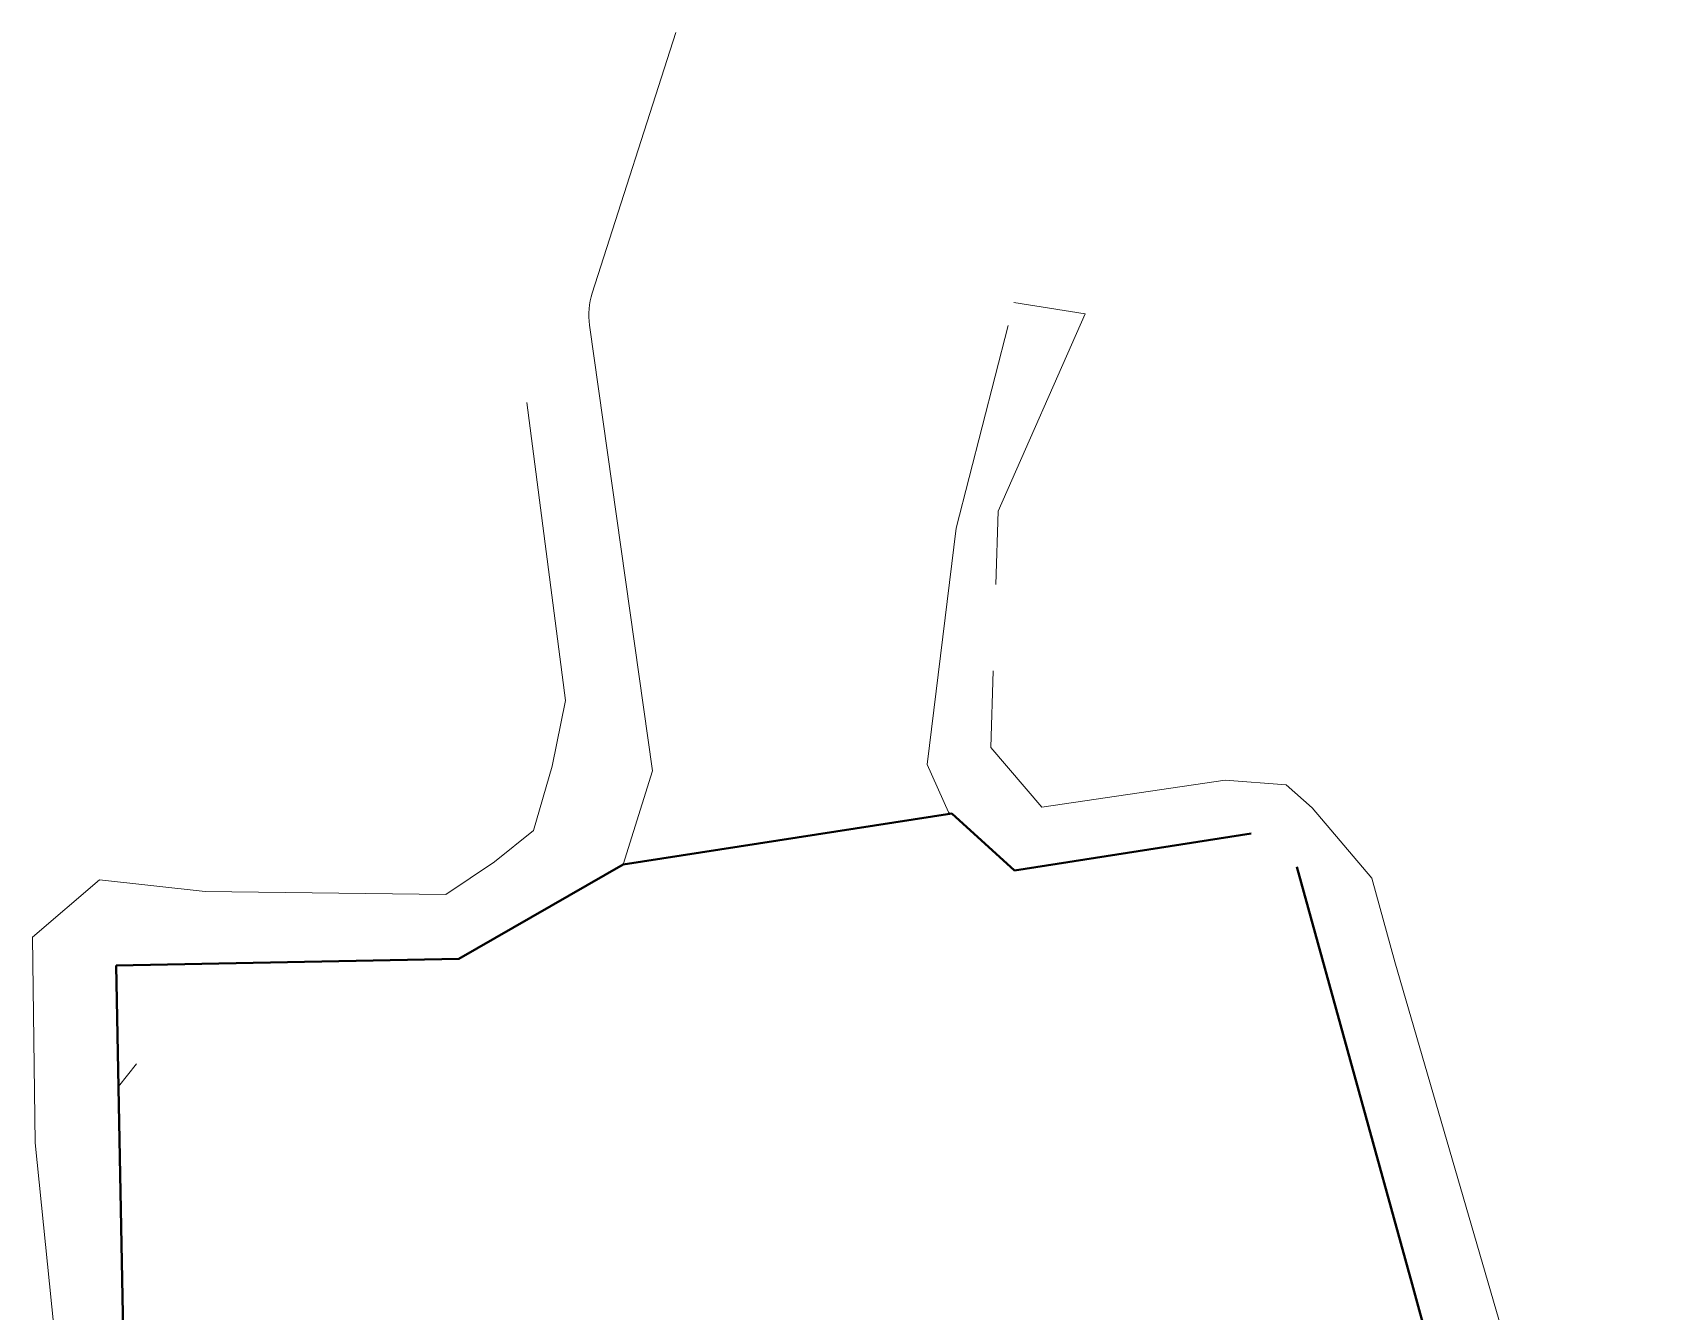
# Model space of a CAD drawing. Header units: metres. Extents: x 141303 to 146299, y 125960 to 127091.
# Drawn here: x 144830.5 to 144943, y 126138.5 to 126227.4 of the extents above; entities that cross this region are included whole.
import ezdxf

# ---------------------------------------------------------------- set-up
doc = ezdxf.new("R2010")
doc.units = ezdxf.units.M
doc.header["$MEASUREMENT"] = 0
doc.linetypes.add('ACAD_ISO04W100', pattern=[30, 24, -3, 0, -3])
for name, color, linetype, lineweight in [('NVMI-CONTOUR', 43, 'Continuous', 13), ('NVMI_ROAD', 253, 'Continuous', 20), ('NVMI_SITEBOUNDARY', 255, 'ACAD_ISO04W100', 40)]:
    doc.layers.add(name, color=color, linetype=linetype, lineweight=lineweight)

msp = doc.modelspace()

# ---------------------------------------------------------------- linework, layer by layer
at = {"layer": 'NVMI-CONTOUR'}
msp.add_line((144837.71304, 126155.67766), (144836.45609, 126154.11028), dxfattribs=at)
at = {"layer": 'NVMI_ROAD'}
for p, q in [((144864.8359, 126201.63395), (144867.51229, 126180.92337)), ((144867.51229, 126180.92337), (144866.59521, 126176.3725)), ((144866.59521, 126176.3725), (144865.29043, 126171.89118)), ((144865.29043, 126171.89118), (144862.58222, 126169.72234)), ((144862.58222, 126169.72234), (144859.1984, 126167.45888)), ((144835.13353, 126168.48189), (144830.4737, 126164.49467)), ((144842.48179, 126167.6663), (144835.13353, 126168.48189)), ((144859.1984, 126167.45888), (144842.48179, 126167.6663)), ((144830.4737, 126164.49467), (144830.67385, 126150.20143)), ((144830.67385, 126150.20143), (144832.40465, 126133.2239))]:
    msp.add_line(p, q, dxfattribs=at)
msp.add_lwpolyline([(144871.52166, 126169.52904), (144873.55814, 126176.04428), (144869.18336, 126207.02083, -0.113067853), (144869.37265, 126209.2456), (144875.17637, 126227.36009)], format="xyb", dxfattribs=at)
for points in [[(144898.67834, 126208.60119), (144903.63279, 126207.79547), (144897.58774, 126194.09827), (144897.42648, 126188.98687)], [(144894.25648, 126173.06076), (144894.12381, 126173.1832), (144892.65875, 126176.49791), (144894.65999, 126192.90683), (144898.2659, 126206.99031)], [(144897.23717, 126182.98609), (144897.06976, 126177.67956), (144900.61477, 126173.52586), (144913.36337, 126175.40903), (144917.60232, 126175.07618), (144919.40929, 126173.4711), (144923.55083, 126168.57793), (144925.14004, 126162.77974), (144932.3722, 126137.92921), (144936.52712, 126118.01351), (144942.98629, 126002.83713)]]:
    msp.add_lwpolyline(points, dxfattribs=at)
at = {"layer": 'NVMI_SITEBOUNDARY', "linetype": 'ByBlock'}
for p, q in [((144871.5255, 126169.53124), (144894.36382, 126173.07743)), ((144894.36382, 126173.07743), (144898.71862, 126169.12773)), ((144898.71862, 126169.12773), (144915.17105, 126171.68236)), ((144860.09905, 126162.98516), (144871.5255, 126169.53124)), ((144918.34104, 126169.36449), (144926.34599, 126140.38382)), ((144836.29266, 126162.52267), (144860.09905, 126162.98516)), ((144838.04119, 126072.5176), (144836.29266, 126162.52267)), ((144926.34599, 126140.38382), (144928.98875, 126130.81613))]:
    msp.add_line(p, q, dxfattribs=at)

doc.saveas('drawing.dxf')
